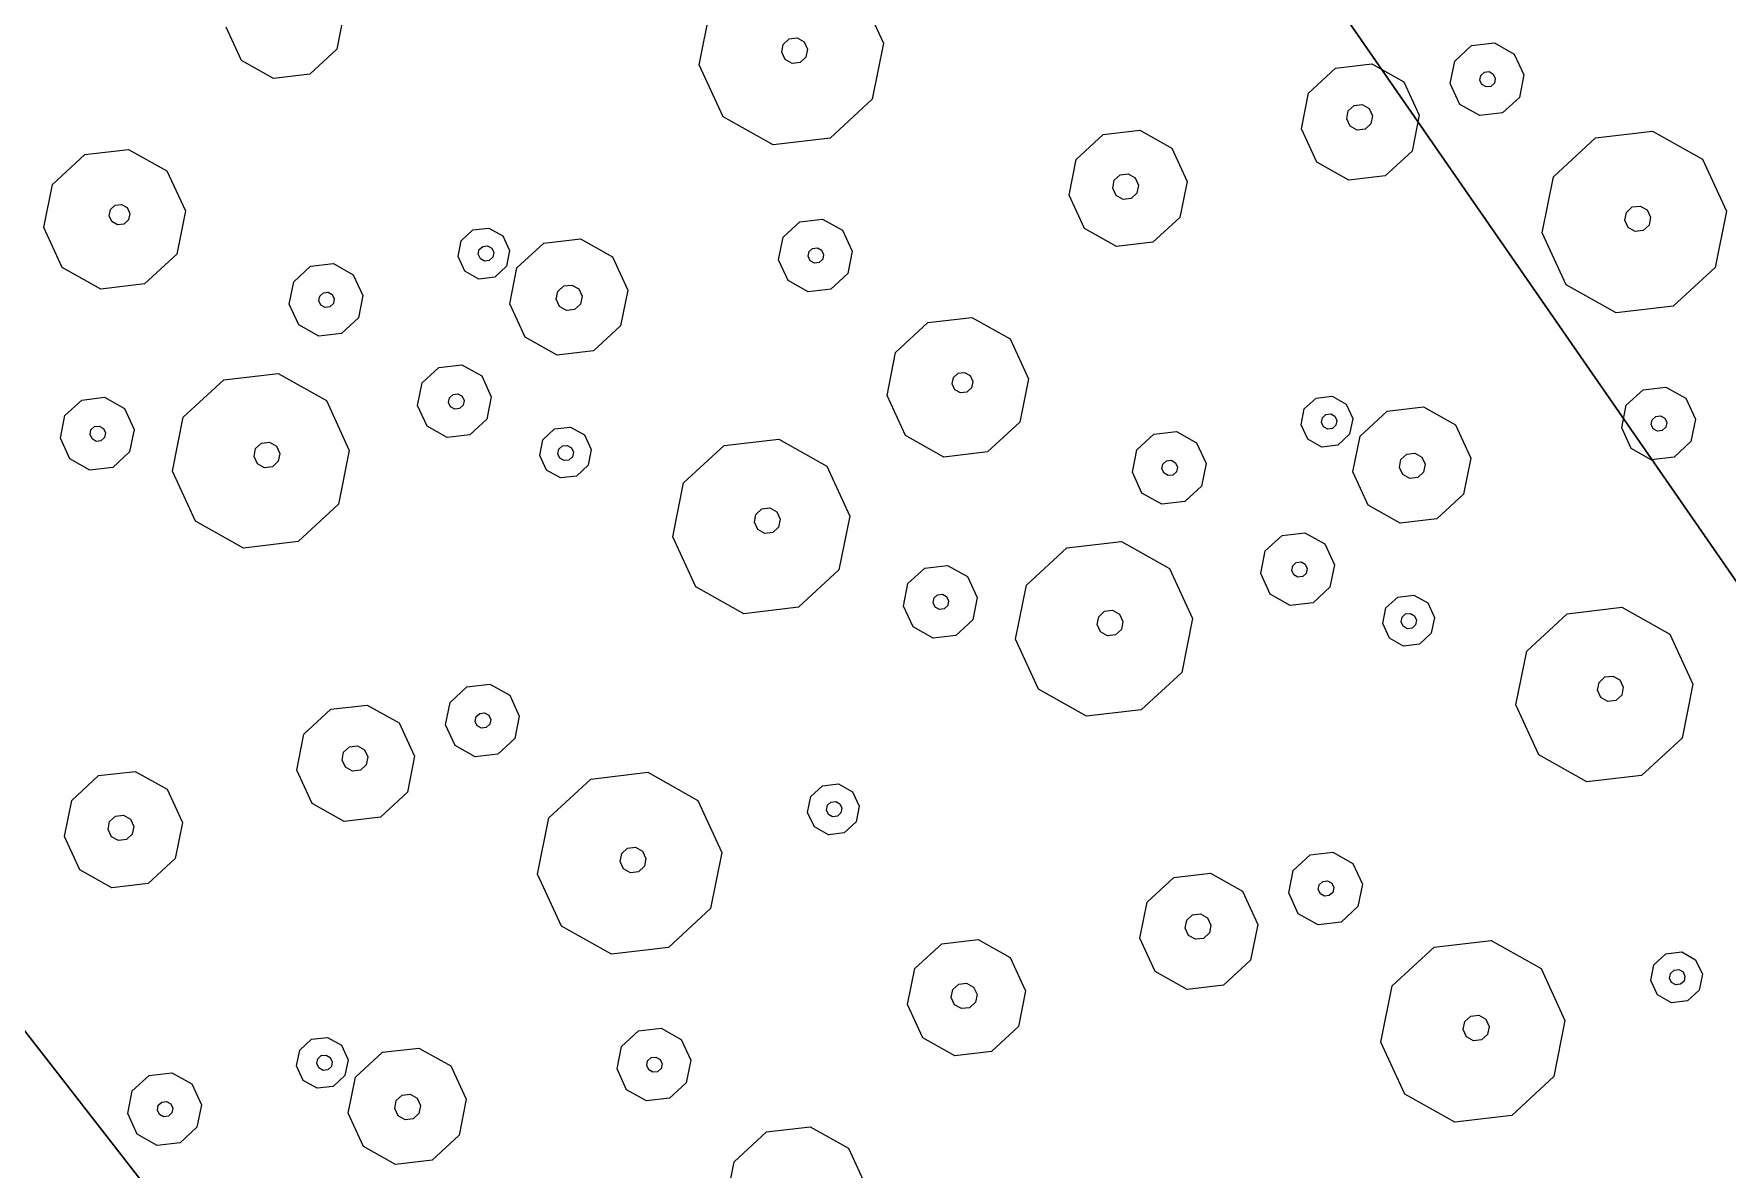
# Model space of a CAD drawing. Header units: metres. Extents: x -2858 to 512, y -1995 to 1252.
# Drawn here: x -488.268 to -484.617, y -121.325 to -118.875 of the extents above; entities that cross this region are included whole.
import ezdxf

# ---------------------------------------------------------------- set-up
doc = ezdxf.new("R2010")
doc.units = ezdxf.units.M
doc.layers.add('Calque commun', color=7, linetype='Continuous')
doc.layers.add('Calque11', color=7, linetype='Continuous')

# ---------------------------------------------------------------- blocks, each defined once
blk = doc.blocks.new('geometrebondepartleger')
at = {"layer": 'Calque11', "color": 7, "linetype": 'Continuous', "lineweight": 9}
blk.add_line((150.3457, 147.4392, 79), (130.1803, 35.9078, 79), dxfattribs=at)
blk = doc.blocks.new('pattern')
at = {"layer": 'Calque commun', "color": 54, "linetype": 'Continuous', "lineweight": 9}
for p, q in [((60.8931, 46.3118), (60.9068, 46.3436)), ((60.9068, 46.3436), (60.9366, 46.3612)), ((60.9366, 46.3612), (60.9711, 46.3579)), ((60.9711, 46.3579), (60.997, 46.335)), ((60.997, 46.335), (61.0045, 46.3012)), ((60.9006, 46.2781), (60.8931, 46.3118)), ((60.9308, 46.309), (60.935, 46.3185)), ((60.9331, 46.2989), (60.9308, 46.309)), ((60.9409, 46.292), (60.9331, 46.2989)), ((60.935, 46.3185), (60.9439, 46.3238)), ((60.9439, 46.3238), (60.9542, 46.3228)), ((60.9542, 46.3228), (60.962, 46.3159)), ((60.9643, 46.3058), (60.9601, 46.2963)), ((60.962, 46.3159), (60.9643, 46.3058)), ((61.0045, 46.3012), (60.9908, 46.2695)), ((60.9265, 46.2551), (60.9006, 46.2781)), ((60.9512, 46.291), (60.9409, 46.292)), ((60.9601, 46.2963), (60.9512, 46.291)), ((60.9908, 46.2695), (60.961, 46.2519)), ((60.961, 46.2519), (60.9265, 46.2551)), ((61.1785, 46.1892), (61.285, 46.2521)), ((61.285, 46.2521), (61.408, 46.2404)), ((61.408, 46.2404), (61.5007, 46.1586)), ((61.1294, 46.0758), (61.1785, 46.1892)), ((61.5007, 46.1586), (61.5276, 46.0379)), ((61.2975, 46.076), (61.3124, 46.0848)), ((61.3124, 46.0848), (61.3296, 46.0831)), ((61.3296, 46.0831), (61.3426, 46.0717)), ((61.1562, 45.9552), (61.1294, 46.0758)), ((61.2906, 46.0601), (61.2975, 46.076)), ((61.2943, 46.0432), (61.2906, 46.0601)), ((61.3073, 46.0318), (61.2943, 46.0432)), ((61.3463, 46.0548), (61.3394, 46.0389)), ((61.3426, 46.0717), (61.3463, 46.0548)), ((61.3245, 46.0301), (61.3073, 46.0318)), ((61.3394, 46.0389), (61.3245, 46.0301)), ((61.5276, 46.0379), (61.4784, 45.9245)), ((60.454, 45.9106), (60.5562, 45.9709)), ((60.5562, 45.9709), (60.6744, 45.9597)), ((60.6744, 45.9597), (60.7633, 45.8811)), ((61.2489, 45.8734), (61.1562, 45.9552)), ((60.4068, 45.8017), (60.454, 45.9106)), ((61.4784, 45.9245), (61.3719, 45.8617)), ((60.7633, 45.8811), (60.7891, 45.7653)), ((61.3719, 45.8617), (61.2489, 45.8734)), ((60.4326, 45.6859), (60.4068, 45.8017)), ((60.5521, 45.7875), (60.559, 45.8034)), ((60.5559, 45.7706), (60.5521, 45.7875)), ((60.559, 45.8034), (60.5739, 45.8122)), ((60.5739, 45.8122), (60.5911, 45.8106)), ((60.5911, 45.8106), (60.6041, 45.7991)), ((60.6041, 45.7991), (60.6079, 45.7822)), ((60.5689, 45.7592), (60.5559, 45.7706)), ((60.5861, 45.7575), (60.5689, 45.7592)), ((60.601, 45.7663), (60.5861, 45.7575)), ((60.6079, 45.7822), (60.601, 45.7663)), ((60.7891, 45.7653), (60.7419, 45.6564)), ((60.5216, 45.6074), (60.4326, 45.6859)), ((61.2509, 45.6677), (61.2935, 45.6928)), ((61.2935, 45.6928), (61.3427, 45.6881)), ((61.3427, 45.6881), (61.3798, 45.6554)), ((60.7419, 45.6564), (60.6397, 45.5961)), ((61.2313, 45.6223), (61.2509, 45.6677)), ((61.3798, 45.6554), (61.3905, 45.6072)), ((60.6397, 45.5961), (60.5216, 45.6074)), ((61.242, 45.5741), (61.2313, 45.6223)), ((61.2934, 45.6172), (61.2976, 45.6267)), ((61.2957, 45.6071), (61.2934, 45.6172)), ((61.3035, 45.6002), (61.2957, 45.6071)), ((61.2976, 45.6267), (61.3065, 45.632)), ((61.3065, 45.632), (61.3169, 45.631)), ((61.3228, 45.6045), (61.3138, 45.5992)), ((61.3169, 45.631), (61.3246, 45.6241)), ((61.3269, 45.614), (61.3228, 45.6045)), ((61.3246, 45.6241), (61.3269, 45.614)), ((61.3905, 45.6072), (61.3709, 45.5618)), ((61.2791, 45.5413), (61.242, 45.5741)), ((61.3138, 45.5992), (61.3035, 45.6002)), ((61.466, 45.5573), (61.5341, 45.5975)), ((61.5341, 45.5975), (61.6129, 45.59)), ((61.6129, 45.59), (61.6721, 45.5377)), ((60.0047, 45.4879), (60.0244, 45.5332)), ((60.0244, 45.5332), (60.067, 45.5584)), ((60.067, 45.5584), (60.1162, 45.5537)), ((60.1162, 45.5537), (60.1533, 45.521)), ((61.3283, 45.5366), (61.2791, 45.5413)), ((61.3709, 45.5618), (61.3283, 45.5366)), ((61.4345, 45.4847), (61.466, 45.5573)), ((61.6721, 45.5377), (61.6894, 45.4605)), ((60.071, 45.4923), (60.08, 45.4976)), ((60.08, 45.4976), (60.0903, 45.4966)), ((60.0903, 45.4966), (60.0981, 45.4897)), ((60.1533, 45.521), (60.164, 45.4727)), ((60.0155, 45.4396), (60.0047, 45.4879)), ((60.0669, 45.4828), (60.071, 45.4923)), ((60.0692, 45.4726), (60.0669, 45.4828)), ((60.077, 45.4657), (60.0692, 45.4726)), ((60.0873, 45.4648), (60.077, 45.4657)), ((60.0962, 45.47), (60.0873, 45.4648)), ((60.1004, 45.4796), (60.0962, 45.47)), ((60.0981, 45.4897), (60.1004, 45.4796)), ((60.164, 45.4727), (60.1443, 45.4273)), ((61.4517, 45.4075), (61.4345, 45.4847)), ((61.5275, 45.4674), (61.5344, 45.4833)), ((61.5313, 45.4505), (61.5275, 45.4674)), ((61.5344, 45.4833), (61.5493, 45.4921)), ((61.5493, 45.4921), (61.5665, 45.4904)), ((61.5665, 45.4904), (61.5795, 45.479)), ((61.5832, 45.4621), (61.5764, 45.4462)), ((61.5795, 45.479), (61.5832, 45.4621)), ((61.6894, 45.4605), (61.6579, 45.3879)), ((60.0525, 45.4069), (60.0155, 45.4396)), ((60.1443, 45.4273), (60.1018, 45.4022)), ((61.5442, 45.439), (61.5313, 45.4505)), ((61.5615, 45.4374), (61.5442, 45.439)), ((61.5764, 45.4462), (61.5615, 45.4374)), ((60.1018, 45.4022), (60.0525, 45.4069)), ((60.7049, 45.3679), (60.7187, 45.3997)), ((60.7187, 45.3997), (60.7485, 45.4173)), ((60.7485, 45.4173), (60.783, 45.414)), ((60.783, 45.414), (60.8089, 45.3911)), ((60.8089, 45.3911), (60.8164, 45.3573)), ((61.511, 45.3552), (61.4517, 45.4075)), ((61.6579, 45.3879), (61.5898, 45.3477)), ((60.7125, 45.3341), (60.7049, 45.3679)), ((60.7444, 45.3652), (60.7485, 45.3747)), ((60.7466, 45.355), (60.7444, 45.3652)), ((60.7544, 45.3482), (60.7466, 45.355)), ((60.7485, 45.3747), (60.7575, 45.38)), ((60.7648, 45.3472), (60.7544, 45.3482)), ((60.7575, 45.38), (60.7678, 45.379)), ((60.7737, 45.3524), (60.7648, 45.3472)), ((60.7678, 45.379), (60.7756, 45.3721)), ((60.7778, 45.362), (60.7737, 45.3524)), ((60.7756, 45.3721), (60.7778, 45.362)), ((60.8164, 45.3573), (60.8027, 45.3255)), ((61.5898, 45.3477), (61.511, 45.3552)), ((59.6454, 45.284), (59.7518, 45.3469)), ((59.7518, 45.3469), (59.8748, 45.3352)), ((59.8748, 45.3352), (59.9675, 45.2534)), ((60.7384, 45.3112), (60.7125, 45.3341)), ((60.7729, 45.3079), (60.7384, 45.3112)), ((60.8027, 45.3255), (60.7729, 45.3079)), ((61.9066, 45.2798), (61.9747, 45.32)), ((61.9747, 45.32), (62.0534, 45.3125)), ((62.0534, 45.3125), (62.1127, 45.2601)), ((59.5962, 45.1706), (59.6454, 45.284)), ((61.8751, 45.2072), (61.9066, 45.2798)), ((62.4144, 45.2223), (62.4522, 45.3094)), ((59.9675, 45.2534), (59.9944, 45.1327)), ((60.41, 45.2286), (60.4781, 45.2688)), ((60.4781, 45.2688), (60.5569, 45.2613)), ((60.5569, 45.2613), (60.6162, 45.209)), ((62.1127, 45.2601), (62.1299, 45.1829)), ((60.3785, 45.156), (60.41, 45.2286)), ((60.6162, 45.209), (60.6334, 45.1318)), ((61.8923, 45.13), (61.8751, 45.2072)), ((61.9755, 45.1913), (61.9824, 45.2072)), ((61.9824, 45.2072), (61.9973, 45.216)), ((61.9973, 45.216), (62.0145, 45.2144)), ((62.0145, 45.2144), (62.0275, 45.2029)), ((62.0275, 45.2029), (62.0312, 45.186)), ((62.4351, 45.1296), (62.4144, 45.2223)), ((59.6231, 45.05), (59.5962, 45.1706)), ((59.7574, 45.1549), (59.7643, 45.1708)), ((59.7643, 45.1708), (59.7792, 45.1796)), ((59.7792, 45.1796), (59.7964, 45.1779)), ((59.7964, 45.1779), (59.8094, 45.1665)), ((59.8094, 45.1665), (59.8131, 45.1496)), ((60.4856, 45.1642), (60.5005, 45.173)), ((60.5005, 45.173), (60.5178, 45.1714)), ((60.5178, 45.1714), (60.5307, 45.1599)), ((60.7777, 45.163), (60.8203, 45.1881)), ((60.8203, 45.1881), (60.8695, 45.1834)), ((60.8695, 45.1834), (60.9066, 45.1507)), ((61.9793, 45.1744), (61.9755, 45.1913)), ((61.9922, 45.163), (61.9793, 45.1744)), ((62.0244, 45.1701), (62.0095, 45.1613)), ((62.0312, 45.186), (62.0244, 45.1701)), ((62.1299, 45.1829), (62.0985, 45.1103)), ((59.7612, 45.138), (59.7574, 45.1549)), ((59.7741, 45.1266), (59.7612, 45.138)), ((59.8063, 45.1337), (59.7914, 45.1249)), ((59.8131, 45.1496), (59.8063, 45.1337)), ((59.9944, 45.1327), (59.9452, 45.0193)), ((60.3957, 45.0788), (60.3785, 45.156)), ((60.4787, 45.1484), (60.4856, 45.1642)), ((60.4825, 45.1315), (60.4787, 45.1484)), ((60.4955, 45.12), (60.4825, 45.1315)), ((60.5345, 45.143), (60.5276, 45.1272)), ((60.5307, 45.1599), (60.5345, 45.143)), ((60.6334, 45.1318), (60.6019, 45.0592)), ((60.758, 45.1176), (60.7777, 45.163)), ((60.8231, 45.1249), (60.832, 45.1302)), ((60.832, 45.1302), (60.8423, 45.1292)), ((60.8423, 45.1292), (60.8501, 45.1224)), ((60.9066, 45.1507), (60.9173, 45.1024)), ((61.9516, 45.0776), (61.8923, 45.13)), ((62.0095, 45.1613), (61.9922, 45.163)), ((62.5062, 45.0668), (62.4351, 45.1296)), ((59.7914, 45.1249), (59.7741, 45.1266)), ((60.5127, 45.1184), (60.4955, 45.12)), ((60.5276, 45.1272), (60.5127, 45.1184)), ((60.7688, 45.0694), (60.758, 45.1176)), ((60.8189, 45.1154), (60.8231, 45.1249)), ((60.8212, 45.1053), (60.8189, 45.1154)), ((60.829, 45.0984), (60.8212, 45.1053)), ((60.8393, 45.0974), (60.829, 45.0984)), ((60.8483, 45.1027), (60.8393, 45.0974)), ((60.8524, 45.1122), (60.8483, 45.1027)), ((60.8501, 45.1224), (60.8524, 45.1122)), ((60.9173, 45.1024), (60.8976, 45.0571)), ((62.0985, 45.1103), (62.0303, 45.0701)), ((62.6825, 45.1061), (62.6007, 45.0578)), ((60.455, 45.0265), (60.3957, 45.0788)), ((60.6019, 45.0592), (60.5338, 45.019)), ((60.8058, 45.0366), (60.7688, 45.0694)), ((60.8976, 45.0571), (60.8551, 45.0319)), ((61.0681, 45.0122), (61.1703, 45.0725)), ((61.1703, 45.0725), (61.2884, 45.0613)), ((61.2884, 45.0613), (61.3773, 44.9827)), ((62.0303, 45.0701), (61.9516, 45.0776)), ((62.6007, 45.0578), (62.5062, 45.0668)), ((59.7157, 44.9682), (59.6231, 45.05)), ((59.9452, 45.0193), (59.8388, 44.9565)), ((60.5338, 45.019), (60.455, 45.0265)), ((60.8551, 45.0319), (60.8058, 45.0366)), ((60.5025, 44.9504), (60.5163, 44.9821)), ((60.5163, 44.9821), (60.5461, 44.9997)), ((60.5461, 44.9997), (60.5806, 44.9965)), ((60.5806, 44.9965), (60.6065, 44.9735)), ((61.0209, 44.9033), (61.0681, 45.0122)), ((61.3773, 44.9827), (61.4032, 44.8669)), ((59.8388, 44.9565), (59.7157, 44.9682)), ((60.5101, 44.9166), (60.5025, 44.9504)), ((60.5382, 44.95), (60.5423, 44.9595)), ((60.5404, 44.9399), (60.5382, 44.95)), ((60.5423, 44.9595), (60.5513, 44.9648)), ((60.5513, 44.9648), (60.5616, 44.9638)), ((60.5616, 44.9638), (60.5694, 44.957)), ((60.5716, 44.9468), (60.5675, 44.9373)), ((60.5694, 44.957), (60.5716, 44.9468)), ((60.6065, 44.9735), (60.614, 44.9398)), ((60.536, 44.8937), (60.5101, 44.9166)), ((60.5482, 44.933), (60.5404, 44.9399)), ((60.5586, 44.932), (60.5482, 44.933)), ((60.5675, 44.9373), (60.5586, 44.932)), ((60.614, 44.9398), (60.6003, 44.908)), ((61.173, 44.905), (61.188, 44.9138)), ((61.188, 44.9138), (61.2052, 44.9121)), ((61.2052, 44.9121), (61.2182, 44.9007)), ((60.5705, 44.8904), (60.536, 44.8937)), ((60.6003, 44.908), (60.5705, 44.8904)), ((61.0467, 44.7875), (61.0209, 44.9033)), ((61.1662, 44.8891), (61.173, 44.905)), ((61.1699, 44.8722), (61.1662, 44.8891)), ((61.2219, 44.8838), (61.215, 44.8679)), ((61.2182, 44.9007), (61.2219, 44.8838)), ((60.7996, 44.8111), (60.8422, 44.8363)), ((60.8422, 44.8363), (60.8914, 44.8316)), ((61.1829, 44.8608), (61.1699, 44.8722)), ((61.2001, 44.8591), (61.1829, 44.8608)), ((61.215, 44.8679), (61.2001, 44.8591)), ((61.4032, 44.8669), (61.3559, 44.758)), ((62.4804, 44.7967), (62.5001, 44.8421)), ((62.5001, 44.8421), (62.5426, 44.8672)), ((62.5426, 44.8672), (62.5919, 44.8625)), ((62.5919, 44.8625), (62.6289, 44.8298)), ((60.78, 44.7658), (60.7996, 44.8111)), ((60.8914, 44.8316), (60.9285, 44.7989)), ((62.5426, 44.7916), (62.5467, 44.8011)), ((62.5467, 44.8011), (62.5557, 44.8064)), ((62.5557, 44.8064), (62.566, 44.8054)), ((62.566, 44.8054), (62.5738, 44.7985)), ((62.6289, 44.8298), (62.6397, 44.7815)), ((59.7177, 44.7625), (59.7603, 44.7876)), ((59.7603, 44.7876), (59.8095, 44.7829)), ((59.8095, 44.7829), (59.8466, 44.7502)), ((60.7907, 44.7175), (60.78, 44.7658)), ((60.8422, 44.7607), (60.8463, 44.7702)), ((60.8463, 44.7702), (60.8552, 44.7755)), ((60.8552, 44.7755), (60.8656, 44.7745)), ((60.8656, 44.7745), (60.8733, 44.7676)), ((60.8733, 44.7676), (60.8756, 44.7575)), ((60.9285, 44.7989), (60.9392, 44.7506)), ((61.1356, 44.709), (61.0467, 44.7875)), ((61.8493, 44.7472), (61.8791, 44.7648)), ((61.8791, 44.7648), (61.9136, 44.7615)), ((62.4911, 44.7485), (62.4804, 44.7967)), ((62.5448, 44.7815), (62.5426, 44.7916)), ((62.5526, 44.7746), (62.5448, 44.7815)), ((62.563, 44.7736), (62.5526, 44.7746)), ((62.5719, 44.7789), (62.563, 44.7736)), ((62.576, 44.7884), (62.5719, 44.7789)), ((62.5738, 44.7985), (62.576, 44.7884)), ((62.6397, 44.7815), (62.62, 44.7362)), ((59.6981, 44.7171), (59.7177, 44.7625)), ((59.7644, 44.7215), (59.7733, 44.7268)), ((59.7733, 44.7268), (59.7837, 44.7258)), ((59.8466, 44.7502), (59.8574, 44.702)), ((60.8444, 44.7505), (60.8422, 44.7607)), ((60.8522, 44.7436), (60.8444, 44.7505)), ((60.8625, 44.7427), (60.8522, 44.7436)), ((60.8715, 44.7479), (60.8625, 44.7427)), ((60.8756, 44.7575), (60.8715, 44.7479)), ((60.9392, 44.7506), (60.9196, 44.7052)), ((61.3559, 44.758), (61.2538, 44.6977)), ((61.8355, 44.7155), (61.8493, 44.7472)), ((61.8775, 44.7222), (61.8864, 44.7274)), ((61.8864, 44.7274), (61.8967, 44.7264)), ((61.9136, 44.7615), (61.9395, 44.7386)), ((61.9395, 44.7386), (61.947, 44.7049)), ((62.5282, 44.7157), (62.4911, 44.7485)), ((62.62, 44.7362), (62.5774, 44.711)), ((59.7088, 44.6689), (59.6981, 44.7171)), ((59.7603, 44.712), (59.7644, 44.7215)), ((59.7625, 44.7019), (59.7603, 44.712)), ((59.7703, 44.695), (59.7625, 44.7019)), ((59.7806, 44.694), (59.7703, 44.695)), ((59.7896, 44.6993), (59.7806, 44.694)), ((59.7837, 44.7258), (59.7915, 44.719)), ((59.7937, 44.7088), (59.7896, 44.6993)), ((59.7915, 44.719), (59.7937, 44.7088)), ((59.8574, 44.702), (59.8377, 44.6566)), ((59.9328, 44.6521), (60.0009, 44.6923)), ((60.0009, 44.6923), (60.0797, 44.6848)), ((60.8278, 44.6848), (60.7907, 44.7175)), ((60.9196, 44.7052), (60.877, 44.6801)), ((61.2538, 44.6977), (61.1356, 44.709)), ((61.8431, 44.6817), (61.8355, 44.7155)), ((61.8733, 44.7126), (61.8775, 44.7222)), ((61.8756, 44.7025), (61.8733, 44.7126)), ((61.8834, 44.6956), (61.8756, 44.7025)), ((61.8937, 44.6946), (61.8834, 44.6956)), ((61.9026, 44.6999), (61.8937, 44.6946)), ((61.8967, 44.7264), (61.9045, 44.7196)), ((61.9068, 44.7094), (61.9026, 44.6999)), ((61.9045, 44.7196), (61.9068, 44.7094)), ((61.947, 44.7049), (61.9333, 44.6731)), ((62.5774, 44.711), (62.5282, 44.7157)), ((59.7459, 44.6361), (59.7088, 44.6689)), ((59.8377, 44.6566), (59.7951, 44.6315)), ((60.0797, 44.6848), (60.139, 44.6325)), ((60.877, 44.6801), (60.8278, 44.6848)), ((61.3439, 44.6362), (61.3865, 44.6613)), ((61.3865, 44.6613), (61.4357, 44.6566)), ((61.4357, 44.6566), (61.4728, 44.6239)), ((61.869, 44.6588), (61.8431, 44.6817)), ((61.9035, 44.6555), (61.869, 44.6588)), ((61.9333, 44.6731), (61.9035, 44.6555)), ((62.121, 44.5929), (62.2275, 44.6557)), ((62.2275, 44.6557), (62.3505, 44.644)), ((59.7951, 44.6315), (59.7459, 44.6361)), ((59.9013, 44.5795), (59.9328, 44.6521)), ((60.139, 44.6325), (60.1562, 44.5553)), ((61.3243, 44.5908), (61.3439, 44.6362)), ((61.4728, 44.6239), (61.4836, 44.5756)), ((62.3505, 44.644), (62.4432, 44.5622)), ((60.0012, 44.5781), (60.0161, 44.5869)), ((60.0161, 44.5869), (60.0333, 44.5852)), ((60.0333, 44.5852), (60.0463, 44.5738)), ((61.335, 44.5425), (61.3243, 44.5908)), ((61.3865, 44.5857), (61.3906, 44.5952)), ((61.3887, 44.5755), (61.3865, 44.5857)), ((61.3906, 44.5952), (61.3995, 44.6005)), ((61.3995, 44.6005), (61.4099, 44.5995)), ((61.4099, 44.5995), (61.4177, 44.5926)), ((61.4199, 44.5825), (61.4158, 44.573)), ((61.4177, 44.5926), (61.4199, 44.5825)), ((62.0719, 44.4795), (62.121, 44.5929)), ((59.9185, 44.5023), (59.9013, 44.5795)), ((59.9943, 44.5622), (60.0012, 44.5781)), ((59.9981, 44.5453), (59.9943, 44.5622)), ((60.0111, 44.5338), (59.9981, 44.5453)), ((60.0501, 44.5569), (60.0432, 44.541)), ((60.0463, 44.5738), (60.0501, 44.5569)), ((60.1562, 44.5553), (60.1247, 44.4827)), ((61.3965, 44.5687), (61.3887, 44.5755)), ((61.4068, 44.5677), (61.3965, 44.5687)), ((61.4158, 44.573), (61.4068, 44.5677)), ((61.4836, 44.5756), (61.4639, 44.5303)), ((62.4432, 44.5622), (62.4701, 44.4415)), ((62.8857, 44.5375), (62.9538, 44.5777)), ((62.9538, 44.5777), (63.0325, 44.5702)), ((63.0325, 44.5702), (63.0918, 44.5178)), ((60.0283, 44.5322), (60.0111, 44.5338)), ((60.0432, 44.541), (60.0283, 44.5322)), ((61.3721, 44.5098), (61.335, 44.5425)), ((61.4213, 44.5051), (61.3721, 44.5098)), ((61.4639, 44.5303), (61.4213, 44.5051)), ((62.8542, 44.4649), (62.8857, 44.5375)), ((63.0918, 44.5178), (63.109, 44.4406)), ((59.9778, 44.45), (59.9185, 44.5023)), ((60.1247, 44.4827), (60.0566, 44.4425)), ((62.0987, 44.3588), (62.0719, 44.4795)), ((62.2331, 44.4638), (62.24, 44.4796)), ((62.24, 44.4796), (62.2549, 44.4884)), ((62.2549, 44.4884), (62.2721, 44.4868)), ((62.2721, 44.4868), (62.2851, 44.4753)), ((62.2851, 44.4753), (62.2888, 44.4584)), ((62.9544, 44.4572), (62.9613, 44.4731)), ((62.9613, 44.4731), (62.9762, 44.4819)), ((62.9762, 44.4819), (62.9934, 44.4802)), ((62.9934, 44.4802), (63.0064, 44.4688)), ((60.0566, 44.4425), (59.9778, 44.45)), ((60.919, 44.4042), (61.0008, 44.4524)), ((61.0008, 44.4524), (61.0953, 44.4434)), ((61.0953, 44.4434), (61.1664, 44.3806)), ((62.2368, 44.4469), (62.2331, 44.4638)), ((62.2498, 44.4354), (62.2368, 44.4469)), ((62.267, 44.4338), (62.2498, 44.4354)), ((62.2819, 44.4426), (62.267, 44.4338)), ((62.2888, 44.4584), (62.2819, 44.4426)), ((62.4701, 44.4415), (62.4209, 44.3281)), ((62.8714, 44.3877), (62.8542, 44.4649)), ((62.9582, 44.4403), (62.9544, 44.4572)), ((62.9711, 44.4289), (62.9582, 44.4403)), ((63.0033, 44.436), (62.9884, 44.4272)), ((63.0102, 44.4519), (63.0033, 44.436)), ((63.0064, 44.4688), (63.0102, 44.4519)), ((63.109, 44.4406), (63.0776, 44.368)), ((60.3734, 44.3746), (60.4415, 44.4148)), ((60.4415, 44.4148), (60.5202, 44.4073)), ((60.5202, 44.4073), (60.5796, 44.3549)), ((60.8812, 44.3171), (60.919, 44.4042)), ((62.9884, 44.4272), (62.9711, 44.4289)), ((60.3419, 44.302), (60.3734, 44.3746)), ((61.1664, 44.3806), (61.1871, 44.288)), ((61.3965, 44.3142), (61.4987, 44.3746)), ((61.4987, 44.3746), (61.6169, 44.3633)), ((61.6169, 44.3633), (61.7058, 44.2848)), ((62.9307, 44.3353), (62.8714, 44.3877)), ((63.0776, 44.368), (63.0094, 44.3278)), ((60.5796, 44.3549), (60.5967, 44.2777)), ((61.003, 44.3184), (61.0149, 44.3255)), ((61.0149, 44.3255), (61.0287, 44.3241)), ((62.1914, 44.277), (62.0987, 44.3588)), ((62.4209, 44.3281), (62.3144, 44.2653)), ((63.0094, 44.3278), (62.9307, 44.3353)), ((60.3591, 44.2248), (60.3419, 44.302)), ((60.4423, 44.2861), (60.4492, 44.302)), ((60.4492, 44.302), (60.4641, 44.3108)), ((60.4641, 44.3108), (60.4813, 44.3092)), ((60.4813, 44.3092), (60.4943, 44.2977)), ((60.4943, 44.2977), (60.4981, 44.2808)), ((60.9019, 44.2244), (60.8812, 44.3171)), ((60.9975, 44.3057), (61.003, 44.3184)), ((61.0005, 44.2922), (60.9975, 44.3057)), ((61.0109, 44.283), (61.0005, 44.2922)), ((61.0366, 44.2888), (61.0246, 44.2817)), ((61.0287, 44.3241), (61.0391, 44.315)), ((61.0421, 44.3015), (61.0366, 44.2888)), ((61.0391, 44.315), (61.0421, 44.3015)), ((61.3493, 44.2054), (61.3965, 44.3142)), ((62.9782, 44.2592), (62.992, 44.291)), ((62.992, 44.291), (63.0218, 44.3086)), ((63.0218, 44.3086), (63.0562, 44.3053)), ((63.0562, 44.3053), (63.0822, 44.2824)), ((60.4461, 44.2692), (60.4423, 44.2861)), ((60.4591, 44.2578), (60.4461, 44.2692)), ((60.4763, 44.2561), (60.4591, 44.2578)), ((60.4912, 44.2649), (60.4763, 44.2561)), ((60.4981, 44.2808), (60.4912, 44.2649)), ((60.5967, 44.2777), (60.5653, 44.2051)), ((61.0246, 44.2817), (61.0109, 44.283)), ((61.1871, 44.288), (61.1493, 44.2009)), ((61.7058, 44.2848), (61.7316, 44.169)), ((62.3144, 44.2653), (62.1914, 44.277)), ((62.9857, 44.2254), (62.9782, 44.2592)), ((63.0139, 44.2589), (63.018, 44.2684)), ((63.0161, 44.2487), (63.0139, 44.2589)), ((63.018, 44.2684), (63.0269, 44.2737)), ((63.0269, 44.2737), (63.0373, 44.2727)), ((63.0373, 44.2727), (63.0451, 44.2658)), ((63.0473, 44.2557), (63.0432, 44.2461)), ((63.0451, 44.2658), (63.0473, 44.2557)), ((63.0822, 44.2824), (63.0897, 44.2486)), ((60.4184, 44.1724), (60.3591, 44.2248)), ((60.973, 44.1616), (60.9019, 44.2244)), ((61.5015, 44.207), (61.5164, 44.2158)), ((61.5164, 44.2158), (61.5336, 44.2142)), ((63.0117, 44.2025), (62.9857, 44.2254)), ((63.0239, 44.2418), (63.0161, 44.2487)), ((63.0342, 44.2409), (63.0239, 44.2418)), ((63.0432, 44.2461), (63.0342, 44.2409)), ((63.0759, 44.2169), (63.0461, 44.1993)), ((63.0897, 44.2486), (63.0759, 44.2169)), ((60.5653, 44.2051), (60.4972, 44.1649)), ((61.1493, 44.2009), (61.0675, 44.1526)), ((61.3751, 44.0896), (61.3493, 44.2054)), ((61.4946, 44.1912), (61.5015, 44.207)), ((61.4984, 44.1743), (61.4946, 44.1912)), ((61.5336, 44.2142), (61.5466, 44.2027)), ((61.5504, 44.1859), (61.5435, 44.17)), ((61.5466, 44.2027), (61.5504, 44.1859)), ((63.0461, 44.1993), (63.0117, 44.2025)), ((60.4972, 44.1649), (60.4184, 44.1724)), ((61.0675, 44.1526), (60.973, 44.1616)), ((61.5114, 44.1628), (61.4984, 44.1743)), ((61.5286, 44.1612), (61.5114, 44.1628)), ((61.5435, 44.17), (61.5286, 44.1612)), ((61.7316, 44.169), (61.6844, 44.0601)), ((63.2753, 44.12), (63.3179, 44.1451)), ((63.3179, 44.1451), (63.3671, 44.1404)), ((63.2556, 44.0746), (63.2753, 44.12)), ((63.3671, 44.1404), (63.4042, 44.1077)), ((63.4042, 44.1077), (63.4149, 44.0594)), ((61.4641, 44.011), (61.3751, 44.0896)), ((62.1737, 44.026), (62.1934, 44.0713)), ((62.1934, 44.0713), (62.236, 44.0965)), ((62.236, 44.0965), (62.2852, 44.0918)), ((62.2852, 44.0918), (62.3223, 44.0591)), ((63.2664, 44.0264), (63.2556, 44.0746)), ((63.3178, 44.0695), (63.322, 44.079)), ((63.3201, 44.0594), (63.3178, 44.0695)), ((63.322, 44.079), (63.3309, 44.0843)), ((63.3309, 44.0843), (63.3412, 44.0833)), ((63.3412, 44.0833), (63.349, 44.0764)), ((63.349, 44.0764), (63.3513, 44.0663)), ((61.6844, 44.0601), (61.5822, 43.9998)), ((62.2401, 44.0304), (62.249, 44.0356)), ((62.249, 44.0356), (62.2594, 44.0347)), ((62.2594, 44.0347), (62.2671, 44.0278)), ((62.3223, 44.0591), (62.333, 44.0108)), ((63.3279, 44.0525), (63.3201, 44.0594)), ((63.3382, 44.0515), (63.3279, 44.0525)), ((63.3471, 44.0568), (63.3382, 44.0515)), ((63.3513, 44.0663), (63.3471, 44.0568)), ((63.4149, 44.0594), (63.3952, 44.0141)), ((61.5822, 43.9998), (61.4641, 44.011)), ((62.1845, 43.9777), (62.1737, 44.026)), ((62.2359, 44.0208), (62.2401, 44.0304)), ((62.2382, 44.0107), (62.2359, 44.0208)), ((62.246, 44.0038), (62.2382, 44.0107)), ((62.2563, 44.0028), (62.246, 44.0038)), ((62.2653, 44.0081), (62.2563, 44.0028)), ((62.2694, 44.0177), (62.2653, 44.0081)), ((62.2671, 44.0278), (62.2694, 44.0177)), ((62.333, 44.0108), (62.3134, 43.9654)), ((62.4085, 43.961), (62.4766, 44.0012)), ((62.4766, 44.0012), (62.5554, 43.9937)), ((63.3035, 43.9936), (63.2664, 44.0264)), ((63.3952, 44.0141), (63.3527, 43.9889)), ((60.9669, 43.9369), (61.0095, 43.962)), ((61.0095, 43.962), (61.0587, 43.9573)), ((62.2216, 43.945), (62.1845, 43.9777)), ((62.3134, 43.9654), (62.2708, 43.9403)), ((62.377, 43.8884), (62.4085, 43.961)), ((62.5554, 43.9937), (62.6147, 43.9413)), ((63.3527, 43.9889), (63.3035, 43.9936)), ((60.9472, 43.8915), (60.9669, 43.9369)), ((61.0587, 43.9573), (61.0957, 43.9246)), ((61.0957, 43.9246), (61.1065, 43.8763)), ((62.2708, 43.9403), (62.2216, 43.945)), ((62.6147, 43.9413), (62.6319, 43.8641)), ((60.958, 43.8433), (60.9472, 43.8915)), ((61.0094, 43.8864), (61.0135, 43.8959)), ((61.0135, 43.8959), (61.0225, 43.9012)), ((61.0225, 43.9012), (61.0328, 43.9002)), ((61.0328, 43.9002), (61.0406, 43.8933)), ((61.0406, 43.8933), (61.0429, 43.8832)), ((62.3942, 43.8112), (62.377, 43.8884)), ((62.47, 43.871), (62.4769, 43.8869)), ((62.4769, 43.8869), (62.4918, 43.8957)), ((62.4918, 43.8957), (62.509, 43.894)), ((62.509, 43.894), (62.522, 43.8826)), ((61.0117, 43.8763), (61.0094, 43.8864)), ((61.0195, 43.8694), (61.0117, 43.8763)), ((61.0298, 43.8684), (61.0195, 43.8694)), ((61.0387, 43.8737), (61.0298, 43.8684)), ((61.0429, 43.8832), (61.0387, 43.8737)), ((61.1065, 43.8763), (61.0868, 43.831)), ((62.4738, 43.8541), (62.47, 43.871)), ((62.4867, 43.8427), (62.4738, 43.8541)), ((62.5257, 43.8657), (62.5189, 43.8498)), ((62.522, 43.8826), (62.5257, 43.8657)), ((62.6319, 43.8641), (62.6004, 43.7915)), ((60.995, 43.8105), (60.958, 43.8433)), ((61.0868, 43.831), (61.0443, 43.8058)), ((61.6612, 43.8033), (61.691, 43.8209)), ((61.691, 43.8209), (61.7255, 43.8176)), ((61.7255, 43.8176), (61.7514, 43.7947)), ((62.504, 43.841), (62.4867, 43.8427)), ((62.5189, 43.8498), (62.504, 43.841)), ((61.0443, 43.8058), (60.995, 43.8105)), ((61.6474, 43.7716), (61.6612, 43.8033)), ((61.6869, 43.7688), (61.691, 43.7783)), ((61.691, 43.7783), (61.7, 43.7836)), ((61.7, 43.7836), (61.7103, 43.7826)), ((61.7103, 43.7826), (61.7181, 43.7757)), ((61.7514, 43.7947), (61.7589, 43.7609)), ((62.4535, 43.7588), (62.3942, 43.8112)), ((62.6004, 43.7915), (62.5323, 43.7513)), ((60.5879, 43.6877), (60.6943, 43.7505)), ((60.6943, 43.7505), (60.8173, 43.7388)), ((61.655, 43.7378), (61.6474, 43.7716)), ((61.6891, 43.7587), (61.6869, 43.7688)), ((61.6969, 43.7518), (61.6891, 43.7587)), ((61.7073, 43.7508), (61.6969, 43.7518)), ((61.7162, 43.7561), (61.7073, 43.7508)), ((61.7203, 43.7656), (61.7162, 43.7561)), ((61.7181, 43.7757), (61.7203, 43.7656)), ((61.7589, 43.7609), (61.7452, 43.7292)), ((62.5323, 43.7513), (62.4535, 43.7588)), ((60.8173, 43.7388), (60.91, 43.657)), ((61.6809, 43.7149), (61.655, 43.7378)), ((61.7154, 43.7116), (61.6809, 43.7149)), ((61.7452, 43.7292), (61.7154, 43.7116)), ((62.849, 43.6834), (62.9172, 43.7236)), ((62.9172, 43.7236), (62.9959, 43.7161)), ((62.9959, 43.7161), (63.0552, 43.6638)), ((60.5387, 43.5743), (60.5879, 43.6877)), ((61.3525, 43.6323), (61.4206, 43.6725)), ((61.4206, 43.6725), (61.4994, 43.665)), ((62.8176, 43.6108), (62.849, 43.6834)), ((60.91, 43.657), (60.9369, 43.5364)), ((61.321, 43.5597), (61.3525, 43.6323)), ((61.4994, 43.665), (61.5587, 43.6126)), ((63.0552, 43.6638), (63.0724, 43.5865)), ((61.5587, 43.6126), (61.5759, 43.5354)), ((62.8348, 43.5336), (62.8176, 43.6108)), ((62.918, 43.595), (62.9249, 43.6108)), ((62.9218, 43.5781), (62.918, 43.595)), ((62.9249, 43.6108), (62.9398, 43.6196)), ((62.9398, 43.6196), (62.957, 43.618)), ((62.957, 43.618), (62.97, 43.6065)), ((62.97, 43.6065), (62.9738, 43.5897)), ((60.6999, 43.5586), (60.7068, 43.5744)), ((60.7037, 43.5417), (60.6999, 43.5586)), ((60.7068, 43.5744), (60.7217, 43.5832)), ((60.7217, 43.5832), (60.7389, 43.5816)), ((60.7389, 43.5816), (60.7519, 43.5701)), ((60.7519, 43.5701), (60.7556, 43.5532)), ((61.3382, 43.4825), (61.321, 43.5597)), ((61.4212, 43.552), (61.4281, 43.5679)), ((61.4281, 43.5679), (61.443, 43.5767)), ((61.443, 43.5767), (61.4603, 43.575)), ((61.4603, 43.575), (61.4732, 43.5636)), ((61.4732, 43.5636), (61.477, 43.5467)), ((61.7005, 43.5213), (61.7202, 43.5666)), ((61.7202, 43.5666), (61.7628, 43.5918)), ((61.7628, 43.5918), (61.812, 43.5871)), ((61.812, 43.5871), (61.8491, 43.5543)), ((62.9347, 43.5666), (62.9218, 43.5781)), ((62.952, 43.565), (62.9347, 43.5666)), ((62.9669, 43.5738), (62.952, 43.565)), ((62.9738, 43.5897), (62.9669, 43.5738)), ((63.0724, 43.5865), (63.041, 43.514)), ((60.7166, 43.5302), (60.7037, 43.5417)), ((60.7339, 43.5286), (60.7166, 43.5302)), ((60.7488, 43.5374), (60.7339, 43.5286)), ((60.7556, 43.5532), (60.7488, 43.5374)), ((60.9369, 43.5364), (60.8877, 43.4229)), ((61.425, 43.5351), (61.4212, 43.552)), ((61.438, 43.5237), (61.425, 43.5351)), ((61.4552, 43.522), (61.438, 43.5237)), ((61.4701, 43.5308), (61.4552, 43.522)), ((61.477, 43.5467), (61.4701, 43.5308)), ((61.5759, 43.5354), (61.5444, 43.4628)), ((61.7614, 43.5191), (61.7656, 43.5286)), ((61.7656, 43.5286), (61.7745, 43.5339)), ((61.7745, 43.5339), (61.7848, 43.5329)), ((61.7848, 43.5329), (61.7926, 43.526)), ((61.7926, 43.526), (61.7949, 43.5159)), ((61.8491, 43.5543), (61.8598, 43.5061)), ((62.8941, 43.4812), (62.8348, 43.5336)), ((61.7113, 43.473), (61.7005, 43.5213)), ((61.7637, 43.5089), (61.7614, 43.5191)), ((61.7715, 43.5021), (61.7637, 43.5089)), ((61.7818, 43.5011), (61.7715, 43.5021)), ((61.7907, 43.5064), (61.7818, 43.5011)), ((61.7949, 43.5159), (61.7907, 43.5064)), ((61.8598, 43.5061), (61.8401, 43.4607)), ((63.041, 43.514), (62.9728, 43.4737)), ((61.3975, 43.4301), (61.3382, 43.4825)), ((61.5444, 43.4628), (61.4763, 43.4226)), ((61.7483, 43.4403), (61.7113, 43.473)), ((61.8401, 43.4607), (61.7976, 43.4356)), ((62.0106, 43.4158), (62.1128, 43.4762)), ((62.1128, 43.4762), (62.2309, 43.4649)), ((62.2309, 43.4649), (62.3198, 43.3864)), ((62.9728, 43.4737), (62.8941, 43.4812)), ((60.8877, 43.4229), (60.7813, 43.3601)), ((61.4763, 43.4226), (61.3975, 43.4301)), ((61.7976, 43.4356), (61.7483, 43.4403)), ((61.9634, 43.307), (62.0106, 43.4158)), ((61.445, 43.354), (61.4588, 43.3858)), ((61.4588, 43.3858), (61.4886, 43.4034)), ((61.4886, 43.4034), (61.5231, 43.4001)), ((61.5231, 43.4001), (61.549, 43.3772)), ((61.549, 43.3772), (61.5565, 43.3434)), ((62.3198, 43.3864), (62.3456, 43.2705)), ((61.4526, 43.3203), (61.445, 43.354)), ((61.4807, 43.3537), (61.4848, 43.3632)), ((61.4829, 43.3435), (61.4807, 43.3537)), ((61.4907, 43.3367), (61.4829, 43.3435)), ((61.4848, 43.3632), (61.4938, 43.3685)), ((61.4938, 43.3685), (61.5041, 43.3675)), ((61.51, 43.3409), (61.5011, 43.3357)), ((61.5041, 43.3675), (61.5119, 43.3606)), ((61.5141, 43.3505), (61.51, 43.3409)), ((61.5119, 43.3606), (61.5141, 43.3505)), ((61.5565, 43.3434), (61.5428, 43.3117)), ((61.4785, 43.2973), (61.4526, 43.3203)), ((61.5011, 43.3357), (61.4907, 43.3367)), ((61.5428, 43.3117), (61.513, 43.2941)), ((61.9892, 43.1911), (61.9634, 43.307)), ((62.1087, 43.2928), (62.1155, 43.3086)), ((62.1155, 43.3086), (62.1305, 43.3174)), ((62.1305, 43.3174), (62.1477, 43.3158)), ((62.1477, 43.3158), (62.1607, 43.3043)), ((62.1607, 43.3043), (62.1644, 43.2874)), ((61.513, 43.2941), (61.4785, 43.2973)), ((62.1124, 43.2759), (62.1087, 43.2928)), ((62.1254, 43.2644), (62.1124, 43.2759)), ((62.1575, 43.2716), (62.1426, 43.2628)), ((62.1644, 43.2874), (62.1575, 43.2716)), ((62.3456, 43.2705), (62.2984, 43.1617)), ((61.7421, 43.2148), (61.7847, 43.2399)), ((61.7847, 43.2399), (61.8339, 43.2352)), ((61.8339, 43.2352), (61.871, 43.2025)), ((62.1426, 43.2628), (62.1254, 43.2644)), ((61.7225, 43.1694), (61.7421, 43.2148)), ((61.871, 43.2025), (61.8817, 43.1542)), ((61.7332, 43.1212), (61.7225, 43.1694)), ((61.7847, 43.1643), (61.7888, 43.1738)), ((61.7869, 43.1542), (61.7847, 43.1643)), ((61.7888, 43.1738), (61.7977, 43.1791)), ((61.7977, 43.1791), (61.8081, 43.1781)), ((61.8081, 43.1781), (61.8158, 43.1712)), ((61.8181, 43.1611), (61.814, 43.1516)), ((61.8158, 43.1712), (61.8181, 43.1611)), ((62.0781, 43.1126), (61.9892, 43.1911)), ((62.2984, 43.1617), (62.1963, 43.1013)), ((61.7703, 43.0884), (61.7332, 43.1212)), ((61.7947, 43.1473), (61.7869, 43.1542)), ((61.805, 43.1463), (61.7947, 43.1473)), ((61.814, 43.1516), (61.805, 43.1463)), ((61.8817, 43.1542), (61.8621, 43.1089)), ((61.8195, 43.0837), (61.7703, 43.0884)), ((61.8621, 43.1089), (61.8195, 43.0837)), ((62.1963, 43.1013), (62.0781, 43.1126)), ((62.2864, 43.0398), (62.329, 43.0649)), ((62.329, 43.0649), (62.3782, 43.0603)), ((62.3782, 43.0603), (62.4153, 43.0275)), ((62.2668, 42.9944), (62.2864, 43.0398)), ((62.4153, 43.0275), (62.4261, 42.9793)), ((62.2775, 42.9462), (62.2668, 42.9944)), ((62.329, 42.9893), (62.3331, 42.9989)), ((62.3312, 42.9792), (62.329, 42.9893)), ((62.339, 42.9723), (62.3312, 42.9792)), ((62.3331, 42.9989), (62.342, 43.0041)), ((62.342, 43.0041), (62.3524, 43.0031)), ((62.3583, 42.9766), (62.3493, 42.9713)), ((62.3524, 43.0031), (62.3602, 42.9963)), ((62.3624, 42.9861), (62.3583, 42.9766)), ((62.3602, 42.9963), (62.3624, 42.9861)), ((62.4261, 42.9793), (62.4064, 42.9339)), ((62.3146, 42.9135), (62.2775, 42.9462)), ((62.3493, 42.9713), (62.339, 42.9723)), ((62.3638, 42.9088), (62.3146, 42.9135)), ((62.4064, 42.9339), (62.3638, 42.9088)), ((61.8615, 42.8078), (61.9432, 42.8561)), ((61.9432, 42.8561), (62.0378, 42.8471)), ((62.0378, 42.8471), (62.1089, 42.7843)), ((61.3159, 42.7782), (61.384, 42.8184)), ((61.384, 42.8184), (61.4627, 42.8109)), ((61.4627, 42.8109), (61.522, 42.7586)), ((61.8237, 42.7207), (61.8615, 42.8078)), ((61.522, 42.7586), (61.5392, 42.6813)), ((62.1089, 42.7843), (62.1296, 42.6916)), ((61.8444, 42.6281), (61.8237, 42.7207)), ((61.94, 42.7094), (61.9455, 42.7221)), ((61.9455, 42.7221), (61.9574, 42.7291)), ((61.9574, 42.7291), (61.9712, 42.7278)), ((61.9712, 42.7278), (61.9816, 42.7186)), ((61.9816, 42.7186), (61.9846, 42.7051)), ((61.943, 42.6958), (61.94, 42.7094)), ((61.9534, 42.6867), (61.943, 42.6958)), ((61.9671, 42.6854), (61.9534, 42.6867)), ((61.9791, 42.6924), (61.9671, 42.6854)), ((61.9846, 42.7051), (61.9791, 42.6924)), ((62.1296, 42.6916), (62.0918, 42.6045)), ((61.5392, 42.6813), (61.5078, 42.6088)), ((61.9155, 42.5652), (61.8444, 42.6281)), ((62.0918, 42.6045), (62.01, 42.5562)), ((62.01, 42.5562), (61.9155, 42.5652))]:
    blk.add_line(p, q, dxfattribs=at)
at = {"layer": 'Calque commun', "color": 7, "linetype": 'Continuous', "lineweight": 9}
mesh = blk.add_polyface(dxfattribs=at)
corners = [(70.8497, 113.5412), (53.8349, 19.1692), (74.7282, 106.3237), (76.0435, 113.5984), (74.769, 106.1763), (58.8077, 18.2701), (114.1703, 105.207), (114.1703, 98.5387)]
mesh.append_faces([[corners[k] for k in face] for face in [(3, 4, 6)]], dxfattribs={"vtx0": -1, "vtx1": -1, "color": 7})
mesh.append_faces([[corners[k] for k in face] for face in [(3, 2, 4)]], dxfattribs={"vtx0": -1, "vtx2": -1, "color": 7})
mesh.append_faces([[corners[k] for k in face] for face in [(5, 2, 1)]], dxfattribs={"vtx1": -1, "color": 7})
mesh.append_faces([[corners[k] for k in face] for face in [(0, 1, 2), (3, 0, 2)]], dxfattribs={"vtx1": -1, "vtx2": -1, "color": 7})
mesh.append_faces([[corners[k] for k in face] for face in [(4, 7, 6)]], dxfattribs={"vtx2": -1, "color": 7})

msp = doc.modelspace()

# ---------------------------------------------------------------- block references
at = {"layer": 'Calque commun', "color": 0, "linetype": 'ByBlock', "lineweight": -2, "rotation": 228.1617603435354}
for name, p in [('geometrebondepartleger', (-440.1616, 15.2632)), ('pattern', (-478.5712, -44.6144))]:
    msp.add_blockref(name, p, dxfattribs=at)

doc.saveas('drawing.dxf')
